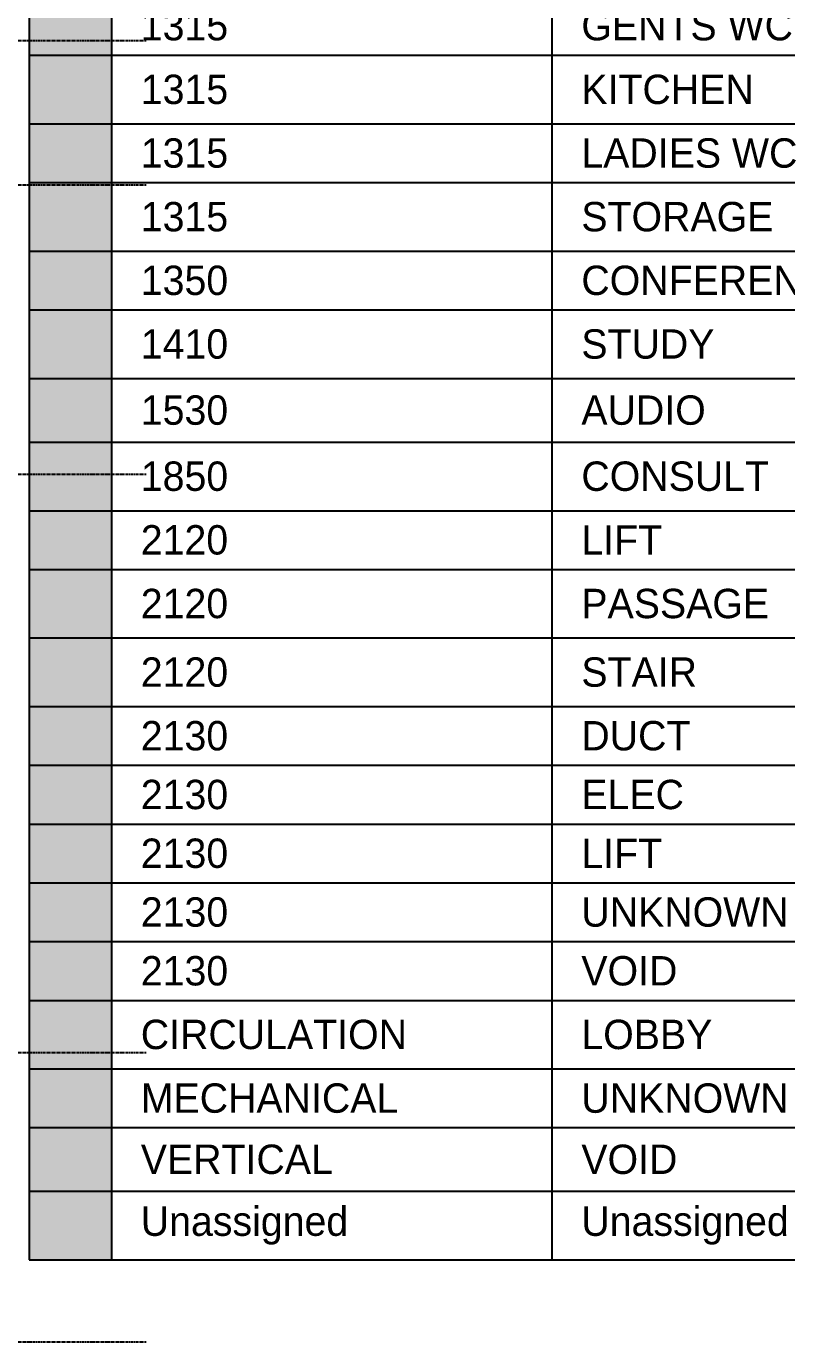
# Model space of a CAD drawing. Header units: millimetres. Extents: x -67062 to 59842, y -55557 to 30708.
# Drawn here: x 29393 to 37284, y 4158 to 17804 of the extents above; entities that cross this region are included whole.
import ezdxf

# ---------------------------------------------------------------- set-up
doc = ezdxf.new("R2010")
doc.units = ezdxf.units.MM
doc.header["$MEASUREMENT"] = 0
doc.linetypes.add('PCENTRE', pattern=[50.8, 31.75, -6.35, 6.35, -6.35])
doc.linetypes.add('PCENTRE2', pattern=[28.575, 19.05, -3.175, 3.175, -3.175])
doc.layers.get('0').update_dxf_attribs({"linetype": 'CONTINUOUS'})
doc.layers.add('Boundaries_and_building_grids', color=140, linetype='PCENTRE2')
doc.layers.add('HL-TMP', color=7, linetype='CONTINUOUS')

# ---------------------------------------------------------------- blocks, each defined once
blk = doc.blocks.new('*T1')
at = {"layer": 'HL-TMP', "color": 0, "linetype": 'ByBlock', "lineweight": -2, "transparency": 16777216}
for p, q in [((0, 0), (30419.04, 0)), ((0, 0), (0, -23571.2)), ((30419.04, 0), (30419.04, -23571.2)), ((0, -711.2), (30419.04, -711.2)), ((853.44, -711.2), (853.44, -23571.2)), ((5425.44, -711.2), (5425.44, -23571.2)), ((9083.04, -711.2), (9083.04, -23571.2)), ((21884.64, -711.2), (21884.64, -23571.2)), ((26151.84, -711.2), (26151.84, -23571.2)), ((0, -1422.4), (30419.04, -1422.4)), ((0, -2032), (30419.04, -2032)), ((0, -2641.6), (30419.04, -2641.6)), ((0, -3251.2), (30419.04, -3251.2)), ((0, -3860.8), (30419.04, -3860.8)), ((0, -4470.4), (30419.04, -4470.4)), ((0, -5080), (30419.04, -5080)), ((0, -5689.6), (30419.04, -5689.6)), ((0, -6299.2), (30419.04, -6299.2)), ((0, -7010.4), (30419.04, -7010.4)), ((0, -7721.6), (30419.04, -7721.6)), ((0, -8432.8), (30419.04, -8432.8)), ((0, -9042.4), (30419.04, -9042.4)), ((0, -9753.6), (30419.04, -9753.6)), ((0, -10464.8), (30419.04, -10464.8)), ((0, -11074.4), (30419.04, -11074.4)), ((0, -11785.6), (30419.04, -11785.6)), ((0, -12395.2), (30419.04, -12395.2)), ((0, -13106.4), (30419.04, -13106.4)), ((0, -13716), (30419.04, -13716)), ((0, -14427.2), (30419.04, -14427.2)), ((0, -15087.6), (30419.04, -15087.6)), ((0, -15798.8), (30419.04, -15798.8)), ((0, -16408.4), (30419.04, -16408.4)), ((0, -17119.6), (30419.04, -17119.6)), ((0, -17830.8), (30419.04, -17830.8)), ((0, -18440.4), (30419.04, -18440.4)), ((0, -19050), (30419.04, -19050)), ((0, -19659.6), (30419.04, -19659.6)), ((0, -20269.2), (30419.04, -20269.2)), ((0, -20878.8), (30419.04, -20878.8)), ((0, -21590), (30419.04, -21590)), ((0, -22199.6), (30419.04, -22199.6)), ((0, -22860), (30419.04, -22860)), ((0, -23571.2), (30419.04, -23571.2))]:
    blk.add_line(p, q, dxfattribs=at)
at = {"layer": 'HL-TMP', "color": 1, "linetype": 'Continuous', "true_color": 0xff0000, "transparency": 16777216}
for points in [[(0, -1422.4), (0, -2032), (853.44, -1422.4), (853.44, -2032)], [(0, -2641.6), (0, -3251.2), (853.44, -2641.6), (853.44, -3251.2)], [(0, -3251.2), (0, -3860.8), (853.44, -3251.2), (853.44, -3860.8)]]:
    blk.add_solid(points, dxfattribs=at)
at = {"layer": 'HL-TMP', "color": 7, "linetype": 'Continuous', "transparency": 16777216}
for points in [[(0, -2032), (0, -2641.6), (853.44, -2032), (853.44, -2641.6)], [(0, -5080), (0, -5689.6), (853.44, -5080), (853.44, -5689.6)], [(0, -8432.8), (0, -9042.4), (853.44, -8432.8), (853.44, -9042.4)], [(0, -22860), (0, -23571.2), (853.44, -22860), (853.44, -23571.2)]]:
    blk.add_solid(points, dxfattribs=at)
at = {"layer": 'HL-TMP', "color": 213, "linetype": 'Continuous', "true_color": 0xcc66cc, "transparency": 16777216}
blk.add_solid([(0, -3860.8), (0, -4470.4), (853.44, -3860.8), (853.44, -4470.4)], dxfattribs=at)
at = {"layer": 'HL-TMP', "color": 213, "linetype": 'Continuous', "true_color": 0xcc66ec, "transparency": 16777216}
blk.add_solid([(0, -4470.4), (0, -5080), (853.44, -4470.4), (853.44, -5080)], dxfattribs=at)
at = {"layer": 'HL-TMP', "color": 71, "linetype": 'Continuous', "true_color": 0xccff99, "transparency": 16777216}
blk.add_solid([(0, -5689.6), (0, -6299.2), (853.44, -5689.6), (853.44, -6299.2)], dxfattribs=at)
at = {"layer": 'HL-TMP', "color": 135, "linetype": 'Continuous', "true_color": 0x339999, "transparency": 16777216}
blk.add_solid([(0, -6299.2), (0, -7010.4), (853.44, -6299.2), (853.44, -7010.4)], dxfattribs=at)
at = {"layer": 'HL-TMP', "color": 13, "linetype": 'Continuous', "true_color": 0xcc6633, "transparency": 16777216}
blk.add_solid([(0, -7010.4), (0, -7721.6), (853.44, -7010.4), (853.44, -7721.6)], dxfattribs=at)
at = {"layer": 'HL-TMP', "color": 2, "linetype": 'Continuous', "true_color": 0xffff00, "transparency": 16777216}
blk.add_solid([(0, -7721.6), (0, -8432.8), (853.44, -7721.6), (853.44, -8432.8)], dxfattribs=at)
at = {"layer": 'HL-TMP', "color": 53, "linetype": 'Continuous', "true_color": 0xcccc66, "transparency": 16777216}
blk.add_solid([(0, -9042.4), (0, -9753.6), (853.44, -9042.4), (853.44, -9753.6)], dxfattribs=at)
at = {"layer": 'HL-TMP', "color": 15, "linetype": 'Continuous', "true_color": 0x993340, "transparency": 16777216}
blk.add_solid([(0, -9753.6), (0, -10464.8), (853.44, -9753.6), (853.44, -10464.8)], dxfattribs=at)
at = {"layer": 'HL-TMP', "color": 140, "linetype": 'Continuous', "true_color": 0x33ccff, "transparency": 16777216}
blk.add_solid([(0, -10464.8), (0, -11074.4), (853.44, -10464.8), (853.44, -11074.4)], dxfattribs=at)
at = {"layer": 'HL-TMP', "color": 230, "linetype": 'Continuous', "true_color": 0xff3366, "transparency": 16777216}
blk.add_solid([(0, -11074.4), (0, -11785.6), (853.44, -11074.4), (853.44, -11785.6)], dxfattribs=at)
at = {"layer": 'HL-TMP', "color": 4, "linetype": 'Continuous', "true_color": 0x33ffff, "transparency": 16777216}
blk.add_solid([(0, -11785.6), (0, -12395.2), (853.44, -11785.6), (853.44, -12395.2)], dxfattribs=at)
at = {"layer": 'HL-TMP', "color": 30, "linetype": 'Continuous', "true_color": 0xff6633, "transparency": 16777216}
blk.add_solid([(0, -12395.2), (0, -13106.4), (853.44, -12395.2), (853.44, -13106.4)], dxfattribs=at)
at = {"layer": 'HL-TMP', "color": 122, "linetype": 'Continuous', "true_color": 0x00cc99, "transparency": 16777216}
blk.add_solid([(0, -13106.4), (0, -13716), (853.44, -13106.4), (853.44, -13716)], dxfattribs=at)
at = {"layer": 'HL-TMP', "color": 254, "linetype": 'Continuous', "true_color": 0xccccff, "transparency": 16777216}
blk.add_solid([(0, -13716), (0, -14427.2), (853.44, -13716), (853.44, -14427.2)], dxfattribs=at)
at = {"layer": 'HL-TMP', "color": 191, "linetype": 'Continuous', "true_color": 0xcc66fc, "transparency": 16777216}
blk.add_solid([(0, -14427.2), (0, -15087.6), (853.44, -14427.2), (853.44, -15087.6)], dxfattribs=at)
at = {"layer": 'HL-TMP', "color": 84, "linetype": 'Continuous', "true_color": 0x339a19, "transparency": 16777216}
blk.add_solid([(0, -15087.6), (0, -15798.8), (853.44, -15087.6), (853.44, -15798.8)], dxfattribs=at)
at = {"layer": 'HL-TMP', "color": 254, "linetype": 'Continuous', "true_color": 0xcccccc, "transparency": 16777216}
blk.add_solid([(0, -15798.8), (0, -16408.4), (853.44, -15798.8), (853.44, -16408.4)], dxfattribs=at)
at = {"layer": 'HL-TMP', "color": 251, "linetype": 'Continuous', "true_color": 0x666666, "transparency": 16777216}
for points in [[(0, -16408.4), (0, -17119.6), (853.44, -16408.4), (853.44, -17119.6)], [(0, -17119.6), (0, -17830.8), (853.44, -17119.6), (853.44, -17830.8)]]:
    blk.add_solid(points, dxfattribs=at)
at = {"layer": 'HL-TMP', "color": 93, "linetype": 'Continuous', "true_color": 0x66cd4f, "transparency": 16777216}
blk.add_solid([(0, -17830.8), (0, -18440.4), (853.44, -17830.8), (853.44, -18440.4)], dxfattribs=at)
at = {"layer": 'HL-TMP', "color": 113, "linetype": 'Continuous', "true_color": 0x66cd8f, "transparency": 16777216}
blk.add_solid([(0, -18440.4), (0, -19050), (853.44, -18440.4), (853.44, -19050)], dxfattribs=at)
at = {"layer": 'HL-TMP', "color": 133, "linetype": 'Continuous', "true_color": 0x66cdcf, "transparency": 16777216}
blk.add_solid([(0, -19050), (0, -19659.6), (853.44, -19050), (853.44, -19659.6)], dxfattribs=at)
at = {"layer": 'HL-TMP', "color": 93, "linetype": 'Continuous', "true_color": 0x66cf4f, "transparency": 16777216}
blk.add_solid([(0, -19659.6), (0, -20269.2), (853.44, -19659.6), (853.44, -20269.2)], dxfattribs=at)
at = {"layer": 'HL-TMP', "color": 133, "linetype": 'Continuous', "true_color": 0x66cfcf, "transparency": 16777216}
blk.add_solid([(0, -20269.2), (0, -20878.8), (853.44, -20269.2), (853.44, -20878.8)], dxfattribs=at)
at = {"layer": 'HL-TMP', "color": 233, "linetype": 'Continuous', "true_color": 0xcc679f, "transparency": 16777216}
blk.add_solid([(0, -20878.8), (0, -21590), (853.44, -20878.8), (853.44, -21590)], dxfattribs=at)
at = {"layer": 'HL-TMP', "color": 22, "linetype": 'Continuous', "true_color": 0xcc3426, "transparency": 16777216}
blk.add_solid([(0, -21590), (0, -22199.6), (853.44, -21590), (853.44, -22199.6)], dxfattribs=at)
at = {"layer": 'HL-TMP', "color": 135, "linetype": 'Continuous', "true_color": 0x339aa9, "transparency": 16777216}
blk.add_solid([(0, -22199.6), (0, -22860), (853.44, -22199.6), (853.44, -22860)], dxfattribs=at)
at = {"layer": 'HL-TMP', "color": 0, "linetype": 'Continuous', "transparency": 16777216, "char_height": 304.8}
for s, insert, width, attachment_point in [('Legend', (15209.52, -355.6), 30418.92, 5), ('Room Category', (3139.44, -1066.8), 3962.4, 5), ('Room Type', (7254.24, -1066.8), 3048, 5), ('Description', (15483.84, -1066.8), 12192, 5), ('Count', (24018.24, -1066.8), 3657.6, 5), ('Room Area m²', (28285.44, -1066.8), 3657.6, 5), ('1110', (1158.24, -1727.2), 3962.4, 4), ('16SEATER', (5730.24, -1727.2), 3048, 4), ('16 Seater', (9387.84, -1727.2), 12192, 4), ('1', (25847.04, -1727.2), 3657.6, 6), ('14.09', (30114.24, -1727.2), 3657.6, 6), ('1110', (1158.24, -2336.8), 3962.4, 4), ('30SEATER', (5730.24, -2336.8), 3048, 4), ('30 Seater', (9387.84, -2336.8), 12192, 4), ('378.07', (30114.24, -2336.8), 3657.6, 6), ('7', (25847.04, -2336.8), 3657.6, 6), ('1110', (1158.24, -2946.4), 3962.4, 4), ('40SEATER', (5730.24, -2946.4), 3048, 4), ('40 Seater', (9387.84, -2946.4), 12192, 4), ('1', (25847.04, -2946.4), 3657.6, 6), ('75.60', (30114.24, -2946.4), 3657.6, 6), ('1110', (1158.24, -3556), 3962.4, 4), ('88SEATER', (5730.24, -3556), 3048, 4), ('88 Seater', (9387.84, -3556), 12192, 4), ('1', (25847.04, -3556), 3657.6, 6), ('133.44', (30114.24, -3556), 3657.6, 6), ('1110', (1158.24, -4165.6), 3962.4, 4), ('CLASSROOM', (5730.24, -4165.6), 3048, 4), ('Classroom Facilities', (9387.84, -4165.6), 12192, 4), ('5', (25847.04, -4165.6), 3657.6, 6), ('195.40', (30114.24, -4165.6), 3657.6, 6), ('1110', (1158.24, -4775.2), 3962.4, 4), ('LECTURE', (5730.24, -4775.2), 3048, 4), ('Lecture Hall', (9387.84, -4775.2), 12192, 4), ('1', (25847.04, -4775.2), 3657.6, 6), ('14.09', (30114.24, -4775.2), 3657.6, 6), ('1110', (1158.24, -5384.8), 3962.4, 4), ('SEMINAR RM', (5730.24, -5384.8), 3048, 4), ('Seminar Room', (9387.84, -5384.8), 12192, 4), ('1', (25847.04, -5384.8), 3657.6, 6), ('98.36', (30114.24, -5384.8), 3657.6, 6), ('1115', (1158.24, -5994.4), 3962.4, 4), ('CLASSROOMS', (5730.24, -5994.4), 3048, 4), ('Classroom Service', (9387.84, -5994.4), 12192, 4), ('2', (25847.04, -5994.4), 3657.6, 6), ('41.02', (30114.24, -5994.4), 3657.6, 6), ('1210', (1158.24, -6654.8), 3962.4, 4), ('CLLAB', (5730.24, -6654.8), 3048, 4), ('Class Laboratory', (9387.84, -6654.8), 12192, 4), ('3', (25847.04, -6654.8), 3657.6, 6), ('293.47', (30114.24, -6654.8), 3657.6, 6), ('1250', (1158.24, -7366), 3962.4, 4), ('NOLAB', (5730.24, -7366), 3048, 4), ('Non Class Laboratory', (9387.84, -7366), 12192, 4), ('1', (25847.04, -7366), 3657.6, 6), ('43.99', (30114.24, -7366), 3657.6, 6), ('Office Space', (9387.84, -8077.2), 12192, 4), ('1,146.05', (30114.24, -8077.2), 3657.6, 6), ('1310', (1158.24, -8077.2), 3962.4, 4), ('OFFICE', (5730.24, -8077.2), 3048, 4), ('79', (25847.04, -8077.2), 3657.6, 6), ('1310', (1158.24, -8737.6), 3962.4, 4), ('PG OFFICE', (5730.24, -8737.6), 3048, 4), ('POST GRADUATE OFFICE', (9387.84, -8737.6), 12192, 4), ('2', (25847.04, -8737.6), 3657.6, 6), ('71.31', (30114.24, -8737.6), 3657.6, 6), ('1315', (1158.24, -9398), 3962.4, 4), ('COPIER', (5730.24, -9398), 3048, 4), ('Copier Room', (9387.84, -9398), 12192, 4), ('2', (25847.04, -9398), 3657.6, 6), ('19.34', (30114.24, -9398), 3657.6, 6), ('1315', (1158.24, -10109.2), 3962.4, 4), ('FILING', (5730.24, -10109.2), 3048, 4), ('Filing Room', (9387.84, -10109.2), 12192, 4), ('2', (25847.04, -10109.2), 3657.6, 6), ('26.23', (30114.24, -10109.2), 3657.6, 6), ('1315', (1158.24, -10769.6), 3962.4, 4), ('GENTS WC', (5730.24, -10769.6), 3048, 4), ('Gents  Toilet', (9387.84, -10769.6), 12192, 4), ('1', (25847.04, -10769.6), 3657.6, 6), ('15.13', (30114.24, -10769.6), 3657.6, 6), ('1315', (1158.24, -11430), 3962.4, 4), ('KITCHEN', (5730.24, -11430), 3048, 4), ('Departmental Kitchens', (9387.84, -11430), 12192, 4), ('4', (25847.04, -11430), 3657.6, 6), ('18.50', (30114.24, -11430), 3657.6, 6), ('1315', (1158.24, -12090.4), 3962.4, 4), ('LADIES WC', (5730.24, -12090.4), 3048, 4), ('Ladies Toilet', (9387.84, -12090.4), 12192, 4), ('3', (25847.04, -12090.4), 3657.6, 6), ('39.05', (30114.24, -12090.4), 3657.6, 6), ('Departmental Storage', (9387.84, -12750.8), 12192, 4), ('1315', (1158.24, -12750.8), 3962.4, 4), ('STORAGE', (5730.24, -12750.8), 3048, 4), ('11', (25847.04, -12750.8), 3657.6, 6), ('88.91', (30114.24, -12750.8), 3657.6, 6), ('1350', (1158.24, -13411.2), 3962.4, 4), ('CONFERENCE', (5730.24, -13411.2), 3048, 4), ('Conference Areas', (9387.84, -13411.2), 12192, 4), ('2', (25847.04, -13411.2), 3657.6, 6), ('47.60', (30114.24, -13411.2), 3657.6, 6), ('1410', (1158.24, -14071.6), 3962.4, 4), ('STUDY', (5730.24, -14071.6), 3048, 4), ('Study Spaces', (9387.84, -14071.6), 12192, 4), ('2', (25847.04, -14071.6), 3657.6, 6), ('44.19', (30114.24, -14071.6), 3657.6, 6), ('1530', (1158.24, -14757.4), 3962.4, 4), ('AUDIO', (5730.24, -14757.4), 3048, 4), ('Audio, Radio and TV Areas', (9387.84, -14757.4), 12192, 4), ('14.10', (30114.24, -14757.4), 3657.6, 6), ('1', (25847.04, -14757.4), 3657.6, 6), ('Consulting Rooms', (9387.84, -15443.2), 12192, 4), ('1850', (1158.24, -15443.2), 3962.4, 4), ('CONSULT', (5730.24, -15443.2), 3048, 4), ('1', (25847.04, -15443.2), 3657.6, 6), ('14.09', (30114.24, -15443.2), 3657.6, 6), ('2120', (1158.24, -16103.6), 3962.4, 4), ('LIFT', (5730.24, -16103.6), 3048, 4), ('Elevator Areas', (9387.84, -16103.6), 12192, 4), ('2', (25847.04, -16103.6), 3657.6, 6), ('24.86', (30114.24, -16103.6), 3657.6, 6), ('2120', (1158.24, -16764), 3962.4, 4), ('PASSAGE', (5730.24, -16764), 3048, 4), ('Primary Circulation', (9387.84, -16764), 12192, 4), ('18', (25847.04, -16764), 3657.6, 6), ('995.20', (30114.24, -16764), 3657.6, 6), ('2120', (1158.24, -17475.2), 3962.4, 4), ('STAIR', (5730.24, -17475.2), 3048, 4), ('All Staircases - General Use, Escape ect', (9387.84, -17475.2), 12192, 4), ('6', (25847.04, -17475.2), 3657.6, 6), ('124.97', (30114.24, -17475.2), 3657.6, 6), ('2130', (1158.24, -18135.6), 3962.4, 4), ('DUCT', (5730.24, -18135.6), 3048, 4), ('Duct Areas', (9387.84, -18135.6), 12192, 4), ('12', (25847.04, -18135.6), 3657.6, 6), ('39.47', (30114.24, -18135.6), 3657.6, 6), ('2130', (1158.24, -18745.2), 3962.4, 4), ('ELEC', (5730.24, -18745.2), 3048, 4), ('Electrical Areas', (9387.84, -18745.2), 12192, 4), ('2', (25847.04, -18745.2), 3657.6, 6), ('1.84', (30114.24, -18745.2), 3657.6, 6), ('2130', (1158.24, -19354.8), 3962.4, 4), ('LIFT', (5730.24, -19354.8), 3048, 4), ('Lift/Lift Shaft', (9387.84, -19354.8), 12192, 4), ('2', (25847.04, -19354.8), 3657.6, 6), ('44.84', (30114.24, -19354.8), 3657.6, 6), ('2130', (1158.24, -19964.4), 3962.4, 4), ('UNKNOWN', (5730.24, -19964.4), 3048, 4), ('Unknown', (9387.84, -19964.4), 12192, 4), ('2', (25847.04, -19964.4), 3657.6, 6), ('2.91', (30114.24, -19964.4), 3657.6, 6), ('2130', (1158.24, -20574), 3962.4, 4), ('VOID', (5730.24, -20574), 3048, 4), ('Void & Volume Areas', (9387.84, -20574), 12192, 4), ('3', (25847.04, -20574), 3657.6, 6), ('13.35', (30114.24, -20574), 3657.6, 6), ('CIRCULATION', (1158.24, -21234.4), 3962.4, 4), ('LOBBY', (5730.24, -21234.4), 3048, 4), ('Lobby/Entrance', (9387.84, -21234.4), 12192, 4), ('4', (25847.04, -21234.4), 3657.6, 6), ('119.11', (30114.24, -21234.4), 3657.6, 6), ('MECHANICAL', (1158.24, -21894.8), 3962.4, 4), ('UNKNOWN', (5730.24, -21894.8), 3048, 4), ('Unknown', (9387.84, -21894.8), 12192, 4), ('1', (25847.04, -21894.8), 3657.6, 6), ('1.86', (30114.24, -21894.8), 3657.6, 6), ('VERTICAL', (1158.24, -22529.8), 3962.4, 4), ('VOID', (5730.24, -22529.8), 3048, 4), ('Double Volume', (9387.84, -22529.8), 12192, 4), ('3', (25847.04, -22529.8), 3657.6, 6), ('1,139.85', (30114.24, -22529.8), 3657.6, 6), ('Unassigned', (1158.24, -23215.6), 3962.4, 4), ('Unassigned', (5730.24, -23215.6), 3048, 4), ('Unassigned', (9387.84, -23215.6), 12192, 4), ('0', (25847.04, -23215.6), 3657.6, 6), ('.00', (30114.24, -23215.6), 3657.6, 6)]:
    blk.add_mtext(s, dxfattribs=dict(at, insert=insert, width=width, attachment_point=attachment_point))

msp = doc.modelspace()

# ---------------------------------------------------------------- linework, layer by layer
at = {"layer": 'Boundaries_and_building_grids', "color": 140, "linetype": 'PCENTRE', "lineweight": -3}
for p, q in [((-67062, 17658), (30638, 17658)), ((-67062, 16158), (30638, 16158)), ((-67062, 13158), (30638, 13158)), ((-67062, 7158), (30638, 7158)), ((-67062, 4158), (30638, 4158))]:
    msp.add_line(p, q, dxfattribs=at)

# ---------------------------------------------------------------- block references
msp.add_blockref('*T1', (29423, 28578))

doc.saveas('drawing.dxf')
